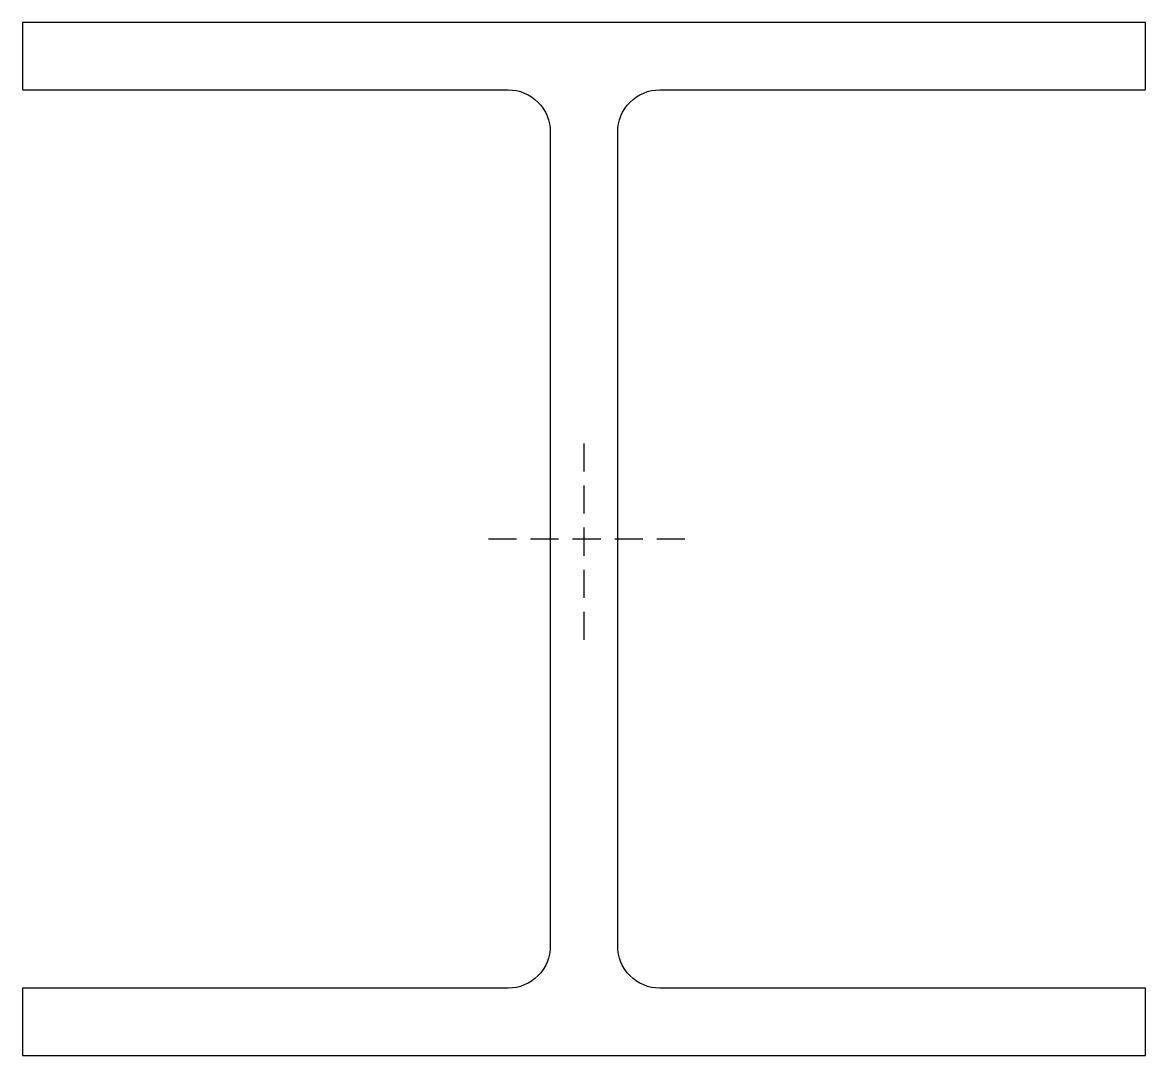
# Model space of a CAD drawing. Header units: millimetres. Extents: x -200 to 200, y -184 to 184.
import ezdxf

# ---------------------------------------------------------------- set-up
doc = ezdxf.new("R2010")
doc.units = ezdxf.units.MM
doc.linetypes.add('DASHED', pattern=[0.75, 0.5, -0.25])
doc.layers.add('ref', color=251, linetype='Continuous', plot=False)

msp = doc.modelspace()

# ---------------------------------------------------------------- linework, layer by layer
msp.add_lwpolyline([(200, 160), (200, 184), (-200, 184), (-200, 160), (-27, 160, -0.414214), (-12, 145), (-12, -145, -0.414214), (-27, -160), (-200, -160), (-200, -184), (200, -184), (200, -160), (27, -160, -0.414214), (12, -145), (12, 145, -0.414214), (27, 160)], format="xyb", close=True)
at = {"layer": 'ref', "linetype": 'DASHED', "ltscale": 20}
for p, q in [((0, -35.95), (0, 35.95)), ((35.95, 0), (-35.95, 0))]:
    msp.add_line(p, q, dxfattribs=at)

doc.saveas('drawing.dxf')
